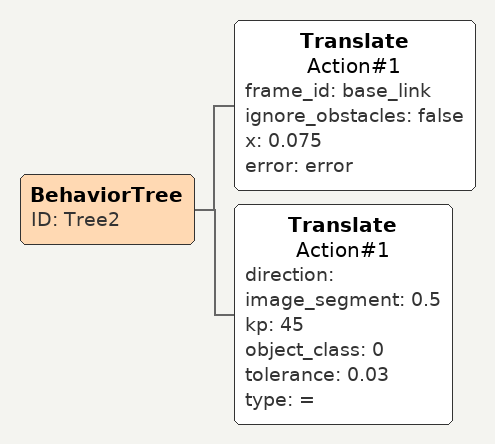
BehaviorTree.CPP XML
<?xml version="1.0" encoding="UTF-8"?>
<root BTCPP_format="4">
	 <BehaviorTree ID="Tree2">
		<Translate name="Action#1"
		   frame_id="base_link"
		   ignore_obstacles="false"
		   x="0.075"
		   error="error"/>
		<Translate name="Action#1"
		   direction=""
		   image_segment="0.5"
		   kp="45"
		   object_class="0"
		   tolerance="0.03"
		   type="="/>
	</BehaviorTree>
</root>
